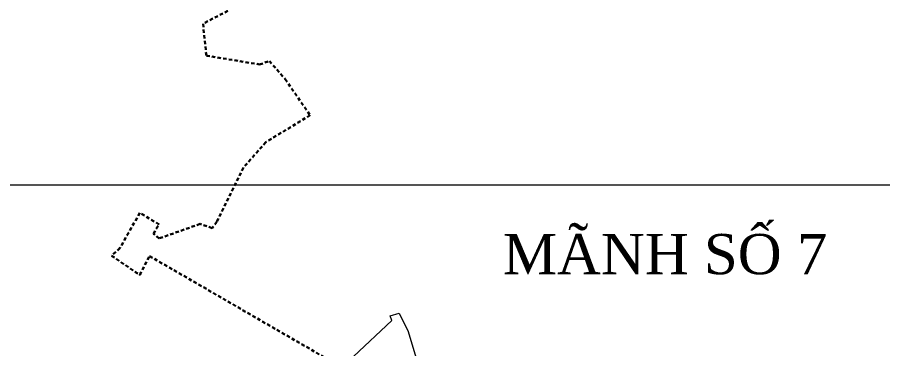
# Model space of a CAD drawing. Header units: metres. Extents: x 542180 to 550635, y 1840441 to 1846931.
# Drawn here: x 547858 to 548370, y 1842334 to 1842531 of the extents above; entities that cross this region are included whole.
import ezdxf
from ezdxf.enums import TextEntityAlignment as Align

# ---------------------------------------------------------------- set-up
doc = ezdxf.new("R2010")
doc.units = ezdxf.units.M
doc.header["$MEASUREMENT"] = 0
doc.linetypes.add('DGN Style 2', pattern=[3.355162, 2.013097, -1.342065])
for name, color, linetype, lineweight in [('Level 10', 7, 'Continuous', 0), ('Level 19', 7, 'Continuous', 0), ('Level 34', 7, 'Continuous', 0), ('Level 62', 7, 'Continuous', 0)]:
    doc.layers.add(name, color=color, linetype=linetype, lineweight=lineweight)
doc.styles.add('Style-Times New Roman', font='times.ttf')

msp = doc.modelspace()

# ---------------------------------------------------------------- linework, layer by layer
at = {"layer": 'Level 10', "color": 7, "lineweight": 0, "flags": 128}
msp.add_lwpolyline([(548056.73, 1842329.65), (548079.3, 1842351.05), (548078.43, 1842353.71), (548083.72, 1842355.44), (548089.01, 1842344.49), (548114.71, 1842258.67)], dxfattribs=at)
at = {"layer": 'Level 34', "color": 2, "linetype": 'DGN Style 2', "lineweight": 30}
for p, q in [((547982.43, 1842534.38), (547967.67, 1842526.64)), ((547967.67, 1842526.64), (547969.65, 1842507.79)), ((547969.65, 1842507.79), (548001.16, 1842502.6)), ((548001.16, 1842502.6), (548006.91, 1842504.58)), ((548006.91, 1842504.58), (548016.28, 1842493.97)), ((548016.28, 1842493.97), (548031.07, 1842472.51)), ((548031.07, 1842472.51), (548004.85, 1842456.62)), ((548004.85, 1842456.62), (547991.59, 1842441.51)), ((547991.59, 1842441.51), (547975.82, 1842409.44)), ((547930.33, 1842414.74), (547918.45, 1842393.91)), ((547941.63, 1842407.89), (547930.33, 1842414.74)), ((547938.27, 1842402.39), (547941.63, 1842407.89)), ((547965.95, 1842408.2), (547941.72, 1842399.62)), ((547973.05, 1842405.72), (547965.95, 1842408.2)), ((547975.82, 1842409.44), (547973.05, 1842405.72)), ((547941.72, 1842399.62), (547938.27, 1842402.39)), ((547918.45, 1842393.91), (547913.58, 1842389.38)), ((547913.58, 1842389.38), (547930.25, 1842377.93)), ((547930.25, 1842377.93), (547935.96, 1842389.18)), ((547935.96, 1842389.18), (548048.11, 1842324.2))]:
    msp.add_line(p, q, dxfattribs=at)
at = {"layer": 'Level 62', "color": 7, "linetype": 'Continuous', "lineweight": 0, "flags": 128}
msp.add_lwpolyline([(547819.1512, 1842276.5675), (547819.1512, 1842431.3346), (548478.6468, 1842431.3346)], dxfattribs=at)

# ---------------------------------------------------------------- texts
at = {"layer": 'Level 19', "color": 250, "linetype": 'Continuous', "lineweight": 0, "style": 'Style-Times New Roman'}
msp.add_text('MÃNH SỐ 7', height=23.82322, dxfattribs=at).set_placement((548241.086159, 1842378.437691), align=Align.CENTER)

doc.saveas('drawing.dxf')
